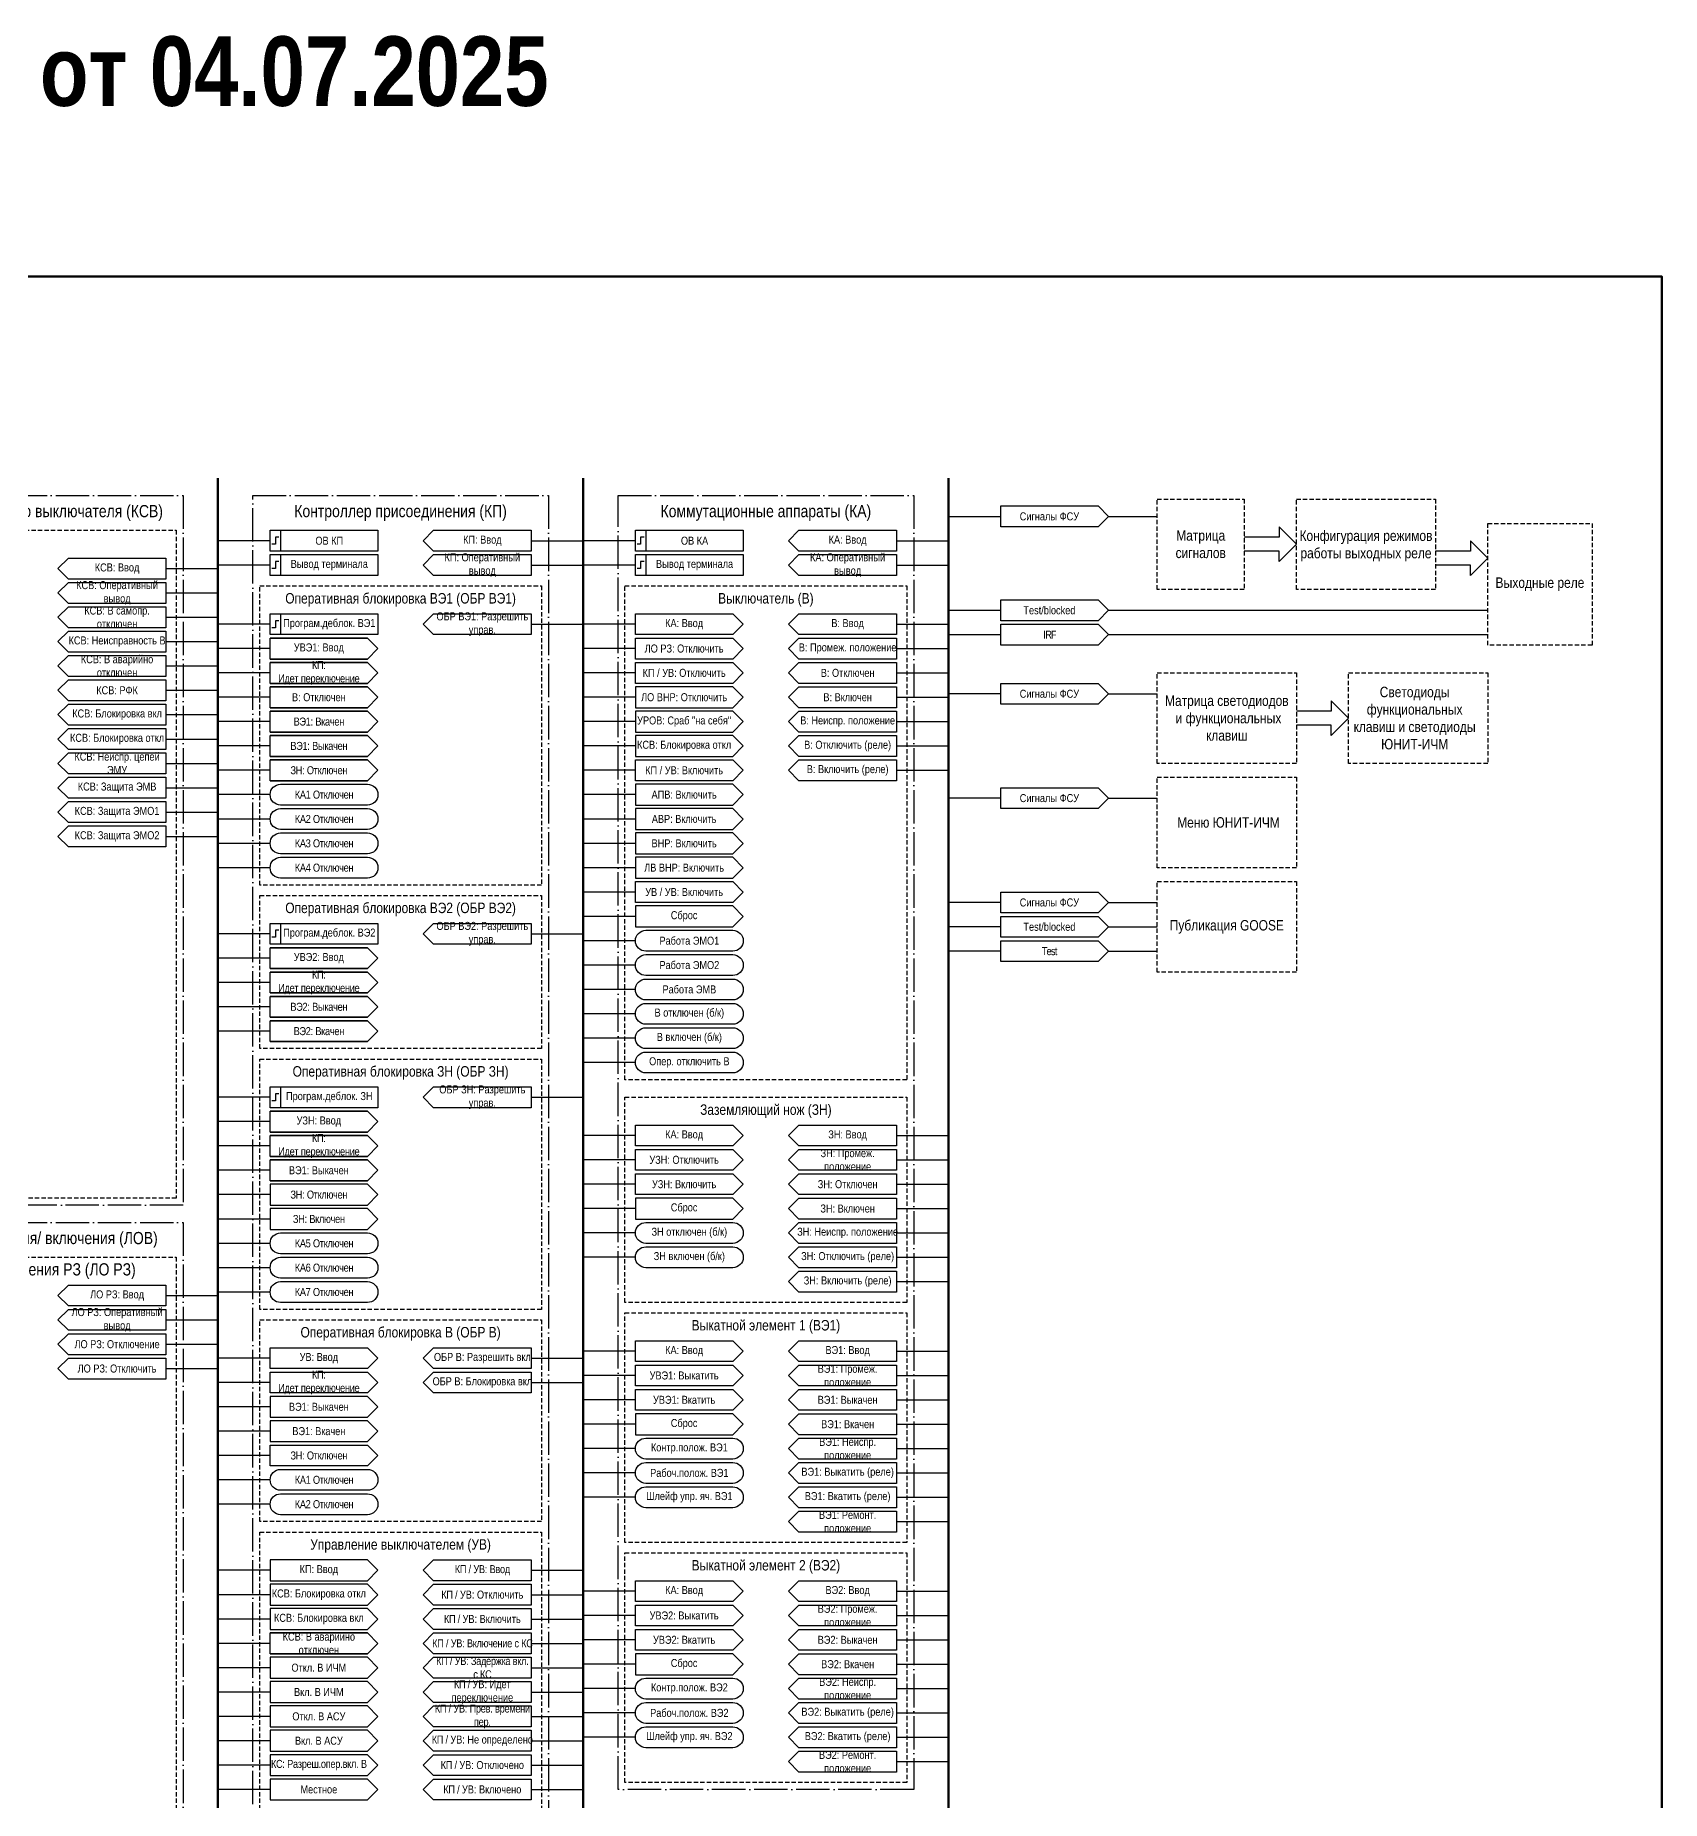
# Model space of a CAD drawing. Header units: millimetres. Extents: x -32357 to 1150, y -489 to 2440.
# Drawn here: x 683 to 1150, y 600 to 1107 of the extents above; entities that cross this region are included whole.
import ezdxf

# ---------------------------------------------------------------- set-up
doc = ezdxf.new("R2010")
doc.units = ezdxf.units.MM
doc.linetypes.add('ACAD_ISO04W100', pattern=[30, 24, -3, 0, -3])
doc.linetypes.add('штриховая2', pattern=[0.375, 0.25, -0.125])
doc.layers.add('TEXT', color=7, linetype='Continuous', lineweight=25)
doc.styles.add('2.3_GOST_RD', font='ARIALN.TTF', dxfattribs={"height": 2.3})
doc.styles.add('2.5_Gost_RD', font='ARIALN.TTF', dxfattribs={"height": 2.5})
doc.styles.add('3.5_Gost_RD', font='ARIALN.TTF', dxfattribs={"height": 3.5})

msp = doc.modelspace()

# ---------------------------------------------------------------- linework, layer by layer
at = {"lineweight": 100, "ltscale": 100}
for p, q in [((735, 980), (735, 30)), ((840, 980), (840, 30)), ((945, 980), (945, 30))]:
    msp.add_line(p, q, dxfattribs=at)
at = {"ltscale": 100}
for p, q in [((945, 969), (960, 969)), ((750, 962), (735, 962)), ((825, 962), (840, 962)), ((855, 962), (840, 962)), ((930, 962), (945, 962)), ((692, 957), (720, 957)), ((750, 955), (735, 955)), ((825, 955), (840, 955)), ((855, 955), (840, 955)), ((930, 955), (945, 955)), ((720, 951), (692, 951)), ((692, 950), (720, 950)), ((720, 954), (735, 954)), ((720, 947), (735, 947)), ((692, 943), (720, 943)), ((720, 940), (735, 940)), ((945, 942), (960, 942)), ((720, 937), (692, 937)), ((692, 936), (720, 936)), ((750, 938), (735, 938)), ((825, 938), (840, 938)), ((855, 938), (840, 938)), ((930, 938), (945, 938)), ((945, 935), (960, 935)), ((720, 930), (692, 930)), ((720, 933), (735, 933)), ((750, 931), (735, 931)), ((855, 931), (840, 931)), ((930, 931), (945, 931)), ((720, 926), (735, 926)), ((750, 924), (735, 924)), ((855, 924), (840, 924)), ((930, 924), (945, 924)), ((720, 923), (692, 923)), ((720, 919), (735, 919)), ((720, 916), (692, 916)), ((750, 917), (735, 917)), ((855, 917), (840, 917)), ((930, 917), (945, 917)), ((720, 909), (692, 909)), ((720, 912), (735, 912)), ((750, 910), (735, 910)), ((855, 910), (840, 910)), ((930, 910), (945, 910)), ((720, 905), (735, 905)), ((720, 902), (692, 902)), ((750, 903), (735, 903)), ((855, 903), (840, 903)), ((930, 903), (945, 903)), ((720, 895), (692, 895)), ((720, 898), (735, 898)), ((750, 896), (735, 896)), ((855, 896), (840, 896)), ((930, 896), (945, 896)), ((720, 891), (735, 891)), ((750, 889), (735, 889)), ((855, 889), (840, 889)), ((720, 888), (692, 888)), ((720, 884), (735, 884)), ((720, 881), (692, 881)), ((750, 882), (735, 882)), ((855, 882), (840, 882)), ((720, 874), (692, 874)), ((720, 877), (735, 877)), ((750, 875), (735, 875)), ((855, 875), (840, 875)), ((750, 868), (735, 868)), ((855, 868), (840, 868)), ((855, 861), (840, 861)), ((855, 854), (840, 854)), ((750, 849), (735, 849)), ((825, 849), (840, 849)), ((855, 847), (840, 847)), ((750, 842), (735, 842)), ((855, 840), (840, 840)), ((750, 835), (735, 835)), ((855, 833), (840, 833)), ((750, 828), (735, 828)), ((855, 826), (840, 826)), ((750, 821), (735, 821)), ((855, 819), (840, 819)), ((855, 812), (840, 812)), ((750, 802), (735, 802)), ((825, 802), (840, 802)), ((750, 795), (735, 795)), ((750, 788), (735, 788)), ((855, 791), (840, 791)), ((930, 791), (945, 791)), ((855, 784), (840, 784)), ((930, 784), (945, 784)), ((750, 781), (735, 781)), ((855, 777), (840, 777)), ((930, 777), (945, 777)), ((750, 774), (735, 774)), ((750, 767), (735, 767)), ((855, 770), (840, 770)), ((930, 770), (945, 770)), ((855, 763), (840, 763)), ((930, 763), (945, 763)), ((750, 760), (735, 760)), ((750, 753), (735, 753)), ((855, 756), (840, 756)), ((930, 756), (945, 756)), ((930, 749), (945, 749)), ((720, 745), (735, 745)), ((750, 746), (735, 746)), ((720, 738), (735, 738)), ((720, 731), (735, 731)), ((750, 727), (735, 727)), ((825, 727), (840, 727)), ((855, 729), (840, 729)), ((930, 729), (945, 729)), ((720, 724), (735, 724)), ((855, 722), (840, 722)), ((930, 722), (945, 722)), ((750, 720), (735, 720)), ((825, 720), (840, 720)), ((750, 713), (735, 713)), ((855, 715), (840, 715)), ((930, 715), (945, 715)), ((750, 706), (735, 706)), ((855, 708), (840, 708)), ((930, 708), (945, 708)), ((855, 701), (840, 701)), ((930, 701), (945, 701)), ((750, 699), (735, 699)), ((750, 692), (735, 692)), ((855, 694), (840, 694)), ((930, 694), (945, 694)), ((855, 687), (840, 687)), ((930, 687), (945, 687)), ((750, 685), (735, 685)), ((930, 680), (945, 680)), ((750, 666), (735, 666)), ((825, 666), (840, 666)), ((855, 660), (840, 660)), ((930, 660), (945, 660)), ((750, 659), (735, 659)), ((825, 659), (840, 659)), ((750, 652), (735, 652)), ((825, 652), (840, 652)), ((855, 653), (840, 653)), ((930, 653), (945, 653)), ((750, 645), (735, 645)), ((825, 645), (840, 645)), ((855, 646), (840, 646)), ((930, 646), (945, 646)), ((750, 638), (735, 638)), ((825, 638), (840, 638)), ((855, 639), (840, 639)), ((930, 639), (945, 639)), ((750, 631), (735, 631)), ((825, 631), (840, 631)), ((855, 632), (840, 632)), ((930, 632), (945, 632)), ((855, 625), (840, 625)), ((930, 625), (945, 625)), ((750, 624), (735, 624)), ((825, 624), (840, 624)), ((750, 617), (735, 617)), ((825, 617), (840, 617)), ((855, 618), (840, 618)), ((930, 618), (945, 618)), ((750, 610), (735, 610)), ((825, 610), (840, 610)), ((930, 611), (945, 611)), ((750, 603), (735, 603)), ((825, 603), (840, 603))]:
    msp.add_line(p, q, dxfattribs=at)
at = {"color": 3, "lineweight": 60, "ltscale": 100}
msp.add_lwpolyline([(0, 1038), (1150, 1038), (1150, 0), (0, 0)], close=True, dxfattribs=at)
at = {"color": 251, "linetype": 'ACAD_ISO04W100', "lineweight": 30, "ltscale": 0.4, "true_color": 0x58595b}
for points in [[(640, 975), (725, 975), (725, 771), (640, 771)], [(745, 975), (830, 975), (830, 260), (745, 260)], [(850, 975), (935, 975), (935, 603), (850, 603)], [(640, 766), (725, 766), (725, 69), (640, 69)]]:
    msp.add_lwpolyline(points, close=True, dxfattribs=at)
at = {"ltscale": 100}
for points in [[(988, 966), (960, 966), (960, 972), (988, 972), (991, 969)], [(750, 965), (781, 965), (781, 959), (750, 959)], [(750, 965), (753, 965), (753, 959), (750, 959)], [(855, 965), (858, 965), (858, 959), (855, 959)], [(855, 965), (886, 965), (886, 959), (855, 959)], [(750, 958), (781, 958), (781, 952), (750, 952)], [(750, 958), (753, 958), (753, 952), (750, 952)], [(855, 958), (858, 958), (858, 952), (855, 952)], [(855, 958), (886, 958), (886, 952), (855, 952)], [(750, 941), (781, 941), (781, 935), (750, 935)], [(750, 941), (753, 941), (753, 935), (750, 935)], [(883, 935), (855, 935), (855, 941), (883, 941), (886, 938)], [(883, 928), (855, 928), (855, 934), (883, 934), (886, 931)], [(930, 928), (902, 928), (899, 931), (902, 934), (930, 934)], [(883, 921), (855, 921), (855, 927), (883, 927), (886, 924)], [(902, 927), (930, 927), (930, 921), (902, 921), (899, 924)], [(855, 920), (855, 914), (883, 914), (886, 917), (883, 920)], [(902, 920), (930, 920), (930, 914), (902, 914), (899, 917)], [(988, 915), (960, 915), (960, 921), (988, 921), (991, 918)], [(855, 913), (855, 907), (883, 907), (886, 910), (883, 913)], [(902, 913), (930, 913), (930, 907), (902, 907), (899, 910)], [(855, 906), (855, 900), (883, 900), (886, 903), (883, 906)], [(902, 906), (930, 906), (930, 900), (902, 900), (899, 903)], [(883, 893), (855, 893), (855, 899), (883, 899), (886, 896)], [(902, 899), (930, 899), (930, 893), (902, 893), (899, 896)], [(855, 892), (855, 886), (883, 886), (886, 889), (883, 892)], [(988, 885), (960, 885), (960, 891), (988, 891), (991, 888)], [(855, 885), (855, 879), (883, 879), (886, 882), (883, 885)], [(855, 878), (855, 872), (883, 872), (886, 875), (883, 878)], [(855, 871), (855, 865), (883, 865), (886, 868), (883, 871)], [(883, 858), (855, 858), (855, 864), (883, 864), (886, 861)], [(988, 855), (960, 855), (960, 861), (988, 861), (991, 858)], [(855, 857), (855, 851), (883, 851), (886, 854), (883, 857)], [(750, 852), (781, 852), (781, 846), (750, 846)], [(750, 852), (753, 852), (753, 846), (750, 846)], [(750, 805), (781, 805), (781, 799), (750, 799)], [(750, 805), (753, 805), (753, 799), (750, 799)], [(883, 788), (855, 788), (855, 794), (883, 794), (886, 791)], [(883, 781), (855, 781), (855, 787), (883, 787), (886, 784)], [(930, 781), (902, 781), (899, 784), (902, 787), (930, 787)], [(750, 777), (750, 771), (778, 771), (781, 774), (778, 777)], [(883, 774), (855, 774), (855, 780), (883, 780), (886, 777)], [(902, 780), (930, 780), (930, 774), (902, 774), (899, 777)], [(855, 773), (855, 767), (883, 767), (886, 770), (883, 773)], [(902, 773), (930, 773), (930, 767), (902, 767), (899, 770)], [(750, 770), (750, 764), (778, 764), (781, 767), (778, 770)], [(902, 766), (930, 766), (930, 760), (902, 760), (899, 763)], [(902, 759), (930, 759), (930, 753), (902, 753), (899, 756)], [(902, 752), (930, 752), (930, 746), (902, 746), (899, 749)], [(883, 726), (855, 726), (855, 732), (883, 732), (886, 729)], [(930, 726), (902, 726), (899, 729), (902, 732), (930, 732)], [(883, 719), (855, 719), (855, 725), (883, 725), (886, 722)], [(930, 719), (902, 719), (899, 722), (902, 725), (930, 725)], [(750, 716), (750, 710), (778, 710), (781, 713), (778, 716)], [(883, 712), (855, 712), (855, 718), (883, 718), (886, 715)], [(902, 718), (930, 718), (930, 712), (902, 712), (899, 715)], [(855, 711), (855, 705), (883, 705), (886, 708), (883, 711)], [(902, 711), (930, 711), (930, 705), (902, 705), (899, 708)], [(750, 709), (750, 703), (778, 703), (781, 706), (778, 709)], [(902, 704), (930, 704), (930, 698), (902, 698), (899, 701)], [(902, 697), (930, 697), (930, 691), (902, 691), (899, 694)], [(902, 690), (930, 690), (930, 684), (902, 684), (899, 687)], [(902, 683), (930, 683), (930, 677), (902, 677), (899, 680)], [(883, 657), (855, 657), (855, 663), (883, 663), (886, 660)], [(930, 657), (902, 657), (899, 660), (902, 663), (930, 663)], [(883, 650), (855, 650), (855, 656), (883, 656), (886, 653)], [(930, 650), (902, 650), (899, 653), (902, 656), (930, 656)], [(883, 643), (855, 643), (855, 649), (883, 649), (886, 646)], [(902, 649), (930, 649), (930, 643), (902, 643), (899, 646)], [(855, 642), (855, 636), (883, 636), (886, 639), (883, 642)], [(902, 642), (930, 642), (930, 636), (902, 636), (899, 639)], [(902, 635), (930, 635), (930, 629), (902, 629), (899, 632)], [(902, 628), (930, 628), (930, 622), (902, 622), (899, 625)], [(902, 621), (930, 621), (930, 615), (902, 615), (899, 618)], [(902, 614), (930, 614), (930, 608), (902, 608), (899, 611)]]:
    msp.add_lwpolyline(points, close=True, dxfattribs=at)
at = {"linetype": 'штриховая2', "ltscale": 5}
for points in [[(1005, 974), (1030, 974), (1030, 948), (1005, 948)], [(1045, 974), (1085, 974), (1085, 948), (1045, 948)], [(642, 965), (723, 965), (723, 773), (642, 773)], [(1100, 967), (1130, 967), (1130, 932), (1100, 932)], [(747, 949), (828, 949), (828, 863), (747, 863)], [(852, 949), (933, 949), (933, 807), (852, 807)], [(1005, 924), (1045, 924), (1045, 898), (1005, 898)], [(1060, 924), (1100, 924), (1100, 898), (1060, 898)], [(1005, 894), (1045, 894), (1045, 868), (1005, 868)], [(1005, 864), (1045, 864), (1045, 838), (1005, 838)], [(747, 860), (828, 860), (828, 816), (747, 816)], [(747, 813), (828, 813), (828, 741), (747, 741)], [(852, 802), (933, 802), (933, 743), (852, 743)], [(642, 756), (723, 756), (723, 571), (642, 571)], [(747, 738), (828, 738), (828, 680), (747, 680)], [(852, 740), (933, 740), (933, 674), (852, 674)], [(747, 677), (828, 677), (828, 541), (747, 541)], [(852, 671), (933, 671), (933, 605), (852, 605)]]:
    msp.add_lwpolyline(points, close=True, dxfattribs=at)
at = {"ltscale": 100}
for points in [[(794, 962), (797, 965), (825, 965), (825, 959), (797, 959), (794, 962)], [(899, 962), (902, 965), (930, 965), (930, 959), (902, 959), (899, 962)], [(991, 969), (1005, 969)], [(1045, 961), (1040, 966), (1040, 963), (1030, 963)], [(1045, 961), (1040, 956), (1040, 959), (1030, 959)], [(1100, 957), (1095, 962), (1095, 959), (1085, 959)], [(689, 954), (692, 957), (720, 957), (720, 951), (692, 951), (689, 954)], [(794, 955), (797, 958), (825, 958), (825, 952), (797, 952), (794, 955)], [(899, 955), (902, 958), (930, 958), (930, 952), (902, 952), (899, 955)], [(1100, 957), (1095, 952), (1095, 955), (1085, 955)], [(689, 947), (692, 950), (720, 950), (720, 944), (692, 944), (689, 947)], [(960, 945), (988, 945), (991, 942), (988, 939), (960, 939), (960, 945)], [(689, 940), (692, 943), (720, 943), (720, 937), (692, 937), (689, 940)], [(794, 938), (797, 941), (825, 941), (825, 935), (797, 935), (794, 938)], [(899, 938), (902, 941), (930, 941), (930, 935), (902, 935), (899, 938)], [(991, 942), (1100, 942)], [(689, 933), (692, 936), (720, 936), (720, 930), (692, 930), (689, 933)], [(960, 938), (988, 938), (991, 935), (988, 932), (960, 932), (960, 938)], [(991, 935), (1100, 935)], [(689, 926), (692, 929), (720, 929), (720, 923), (692, 923), (689, 926)], [(689, 919), (692, 922), (720, 922), (720, 916), (692, 916), (689, 919)], [(689, 912), (692, 915), (720, 915), (720, 909), (692, 909), (689, 912)], [(960, 918), (945, 918)], [(991, 918), (1005, 918)], [(1060, 911), (1055, 916), (1055, 913), (1045, 913)], [(1060, 911), (1055, 906), (1055, 909), (1045, 909)], [(689, 905), (692, 908), (720, 908), (720, 902), (692, 902), (689, 905)], [(689, 898), (692, 901), (720, 901), (720, 895), (692, 895), (689, 898)], [(689, 891), (692, 894), (720, 894), (720, 888), (692, 888), (689, 891)], [(689, 884), (692, 887), (720, 887), (720, 881), (692, 881), (689, 884)], [(960, 888), (945, 888)], [(991, 888), (1005, 888)], [(689, 877), (692, 880), (720, 880), (720, 874), (692, 874), (689, 877)], [(960, 858), (945, 858)], [(991, 858), (1005, 858)], [(960, 854), (988, 854), (991, 851), (988, 848), (960, 848), (960, 854)], [(794, 849), (797, 852), (825, 852), (825, 846), (797, 846), (794, 849)], [(960, 851), (945, 851)], [(991, 851), (1005, 851)], [(960, 844), (945, 844)], [(960, 847), (988, 847), (991, 844), (988, 841), (960, 841), (960, 847)], [(991, 844), (1005, 844)], [(794, 802), (797, 805), (825, 805), (825, 799), (797, 799), (794, 802)], [(899, 791), (902, 794), (930, 794), (930, 788), (902, 788), (899, 791)], [(689, 745), (692, 748), (720, 748), (720, 742), (692, 742), (689, 745)], [(689, 738), (692, 741), (720, 741), (720, 735), (692, 735), (689, 738)], [(689, 731), (692, 734), (720, 734), (720, 728), (692, 728), (689, 731)], [(689, 724), (692, 727), (720, 727), (720, 721), (692, 721), (689, 724)], [(750, 730), (778, 730), (781, 727), (778, 724), (750, 724), (750, 730)], [(794, 727), (797, 730), (825, 730), (825, 724), (797, 724), (794, 727)], [(750, 723), (778, 723), (781, 720), (778, 717), (750, 717), (750, 723)], [(794, 720), (797, 723), (825, 723), (825, 717), (797, 717), (794, 720)], [(750, 702), (778, 702), (781, 699), (778, 696), (750, 696), (750, 702)], [(794, 666), (797, 669), (825, 669), (825, 663), (797, 663), (794, 666)], [(825, 656), (797, 656), (794, 659), (797, 662), (825, 662), (825, 656), (797, 656), (794, 659), (797, 662), (825, 662)], [(825, 649), (797, 649), (794, 652), (797, 655), (825, 655), (825, 649), (797, 649), (794, 652), (797, 655), (825, 655)], [(750, 642), (778, 642), (781, 645), (778, 648), (750, 648), (778, 648), (781, 645), (778, 642), (750, 642), (750, 648)], [(794, 645), (797, 648), (825, 648), (825, 642), (797, 642), (794, 645)], [(794, 638), (797, 641), (825, 641), (825, 635), (797, 635), (794, 638)], [(794, 631), (797, 634), (825, 634), (825, 628), (797, 628), (794, 631)], [(825, 621), (797, 621), (794, 624), (797, 627), (825, 627), (825, 621), (797, 621), (794, 624), (797, 627), (825, 627)], [(794, 617), (797, 620), (825, 620), (825, 614), (797, 614), (794, 617)], [(794, 610), (797, 613), (825, 613), (825, 607), (797, 607), (794, 610)], [(794, 603), (797, 606), (825, 606), (825, 600), (797, 600), (794, 603)]]:
    msp.add_lwpolyline(points, dxfattribs=at)
at = {"lineweight": 30, "ltscale": 100}
for points in [[(752.5, 963), (751.5, 963), (751.5, 961), (750.5, 961)], [(857.5, 963), (856.5, 963), (856.5, 961), (855.5, 961)], [(752.5, 956), (751.5, 956), (751.5, 954), (750.5, 954)], [(857.5, 956), (856.5, 956), (856.5, 954), (855.5, 954)], [(752.5, 939), (751.5, 939), (751.5, 937), (750.5, 937)], [(752.5, 850), (751.5, 850), (751.5, 848), (750.5, 848)], [(752.5, 803), (751.5, 803), (751.5, 801), (750.5, 801)]]:
    msp.add_lwpolyline(points, dxfattribs=at)
at = {"ltscale": 100}
for points in [[(753, 886, -1), (753, 892), (778, 892, -1), (778, 886)], [(753, 879, -1), (753, 885), (778, 885, -1), (778, 879)], [(753, 872, -1), (753, 878), (778, 878, -1), (778, 872)], [(753, 865, -1), (753, 871), (778, 871, -1), (778, 865)], [(858, 844, -1), (858, 850), (883, 850, -1), (883, 844)], [(858, 837, -1), (858, 843), (883, 843, -1), (883, 837)], [(858, 830, -1), (858, 836), (883, 836, -1), (883, 830)], [(858, 823, -1), (858, 829), (883, 829, -1), (883, 823)], [(858, 816, -1), (858, 822), (883, 822, -1), (883, 816)], [(858, 809, -1), (858, 815), (883, 815, -1), (883, 809)], [(753, 757, -1), (753, 763), (778, 763, -1), (778, 757)], [(858, 760, -1), (858, 766), (883, 766, -1), (883, 760)], [(858, 753, -1), (858, 759), (883, 759, -1), (883, 753)], [(753, 750, -1), (753, 756), (778, 756, -1), (778, 750)], [(753, 743, -1), (753, 749), (778, 749, -1), (778, 743)], [(858, 698, -1), (858, 704), (883, 704, -1), (883, 698)], [(858, 691, -1), (858, 697), (883, 697, -1), (883, 691)], [(753, 689, -1), (753, 695), (778, 695, -1), (778, 689)], [(753, 682, -1), (753, 688), (778, 688, -1), (778, 682)], [(858, 684, -1), (858, 690), (883, 690, -1), (883, 684)], [(858, 629, -1), (858, 635), (883, 635, -1), (883, 629)], [(858, 622, -1), (858, 628), (883, 628, -1), (883, 622)], [(858, 615, -1), (858, 621), (883, 621, -1), (883, 615)]]:
    msp.add_lwpolyline(points, format="xyb", close=True, dxfattribs=at)
at = {"layer": 'TEXT', "ltscale": 100}
for points in [[(750, 928), (778, 928), (781, 931), (778, 934), (750, 934), (778, 934), (781, 931), (778, 928), (750, 928), (750, 934)], [(750, 921), (778, 921), (781, 924), (778, 927), (750, 927), (778, 927), (781, 924), (778, 921), (750, 921), (750, 927)], [(750, 914), (778, 914), (781, 917), (778, 920), (750, 920), (778, 920), (781, 917), (778, 914), (750, 914), (750, 920)], [(750, 907), (778, 907), (781, 910), (778, 913), (750, 913), (778, 913), (781, 910), (778, 907), (750, 907), (750, 913)], [(750, 900), (778, 900), (781, 903), (778, 906), (750, 906), (778, 906), (781, 903), (778, 900), (750, 900), (750, 906)], [(750, 893), (778, 893), (781, 896), (778, 899), (750, 899), (778, 899), (781, 896), (778, 893), (750, 893), (750, 899)], [(750, 839), (778, 839), (781, 842), (778, 845), (750, 845), (778, 845), (781, 842), (778, 839), (750, 839), (750, 845)], [(750, 832), (778, 832), (781, 835), (778, 838), (750, 838), (778, 838), (781, 835), (778, 832), (750, 832), (750, 838)], [(750, 825), (778, 825), (781, 828), (778, 831), (750, 831), (778, 831), (781, 828), (778, 825), (750, 825), (750, 831)], [(750, 818), (778, 818), (781, 821), (778, 824), (750, 824), (778, 824), (781, 821), (778, 818), (750, 818), (750, 824)], [(750, 792), (778, 792), (781, 795), (778, 798), (750, 798), (778, 798), (781, 795), (778, 792), (750, 792), (750, 798)], [(750, 785), (778, 785), (781, 788), (778, 791), (750, 791), (778, 791), (781, 788), (778, 785), (750, 785), (750, 791)], [(750, 778), (778, 778), (781, 781), (778, 784), (750, 784), (778, 784), (781, 781), (778, 778), (750, 778), (750, 784)]]:
    msp.add_lwpolyline(points, dxfattribs=at)
for points in [[(750, 669), (750, 663), (778, 663), (781, 666), (778, 669)], [(750, 662), (750, 656), (778, 656), (781, 659), (778, 662)], [(750, 655), (750, 649), (778, 649), (781, 652), (778, 655)], [(750, 641), (750, 635), (778, 635), (781, 638), (778, 641)], [(750, 634), (750, 628), (778, 628), (781, 631), (778, 634)], [(750, 627), (750, 621), (778, 621), (781, 624), (778, 627)], [(750, 620), (750, 614), (778, 614), (781, 617), (778, 620)], [(750, 613), (750, 607), (778, 607), (781, 610), (778, 613)], [(750, 606), (750, 600), (778, 600), (781, 603), (778, 606)]]:
    msp.add_lwpolyline(points, close=True, dxfattribs=at)

# ---------------------------------------------------------------- texts
at = {"ltscale": 100, "attachment_point": 5, "style": '2.5_Gost_RD'}
for s, insert, char_height, width in [('{\\fArial Narrow|b1|i0|c204|p34;ФСУ ЮНИТ-М300-ВВ версия 1.2 от 04.07.2025}', (574.5, 1094), 20, 1149), ('КА: Ввод', (916, 962), 2.3, 28), ('КСВ: Ввод', (706, 954), 2.3, 28), ('КА: Оперативный вывод', (916, 955), 2.3, 28), ('КСВ: Оперативный вывод', (706, 947), 2.3, 28), ('КСВ: В самопр. отключен', (706, 940), 2.3, 28), ('В: Ввод', (916, 938), 2.3, 28), ('КСВ: Неисправность В', (706, 933), 2.3, 28), ('КСВ: В аварийно отключен', (706, 926), 2.3, 28), ('ЛО РЗ: Отключить', (869, 931), 2.3, 28), ('В: Промеж. положение', (916, 931), 2.3, 28), ('КП / УВ: Отключить', (869, 924), 2.3, 28), ('В: Отключен', (916, 924), 2.3, 28), ('КСВ: РФК', (706, 919), 2.3, 28), ('В: Включен', (916, 917), 2.3, 28), ('КСВ: Блокировка вкл', (706, 912), 2.3, 28), ('В: Неиспр. положение', (916, 910), 2.3, 28), ('КСВ: Блокировка откл', (706, 905), 2.3, 28), ('В: Отключить (реле)', (916, 903), 2.3, 28), ('КСВ: Неиспр. цепей ЭМУ', (706, 898), 2.3, 28), ('КП / УВ: Включить', (869, 896), 2.3, 28), ('В: Включить (реле)', (916, 896), 2.3, 28), ('КСВ: Защита ЭМВ', (706, 891), 2.3, 28), ('КСВ: Защита ЭМО1', (706, 884), 2.3, 28), ('\\pt16.1;КСВ: Защита ЭМО2', (706, 877), 2.3, 28), ('УВ / УВ: Включить', (869, 861), 2.3, 28), ('Работа ЭМО1', (870.5, 847), 2.3, 31), ('Работа ЭМО2', (870.5, 840), 2.3, 31), ('Работа ЭМВ', (870.5, 833), 2.3, 31), ('В отключен (б/к)', (870.5, 826), 2.3, 31), ('В включен (б/к)', (870.5, 819), 2.3, 31), ('Опер. отключить В', (870.5, 812), 2.3, 31), ('ЗН: Ввод', (916, 791), 2.3, 28), ('ЗН: Промеж. положение', (916, 784), 2.3, 28), ('УЗН: Отключить', (869, 784), 2.3, 28), ('УЗН: Включить', (869, 777), 2.3, 28), ('ЗН: Отключен', (916, 777), 2.3, 28), ('ЗН: Включен', (916, 770), 2.3, 28), ('ЗН отключен (б/к)', (870.5, 763), 2.3, 31), ('ЗН: Неиспр. положение', (916, 763), 2.3, 28), ('ЗН включен (б/к)', (870.5, 756), 2.3, 31), ('ЗН: Отключить (реле)', (916, 756), 2.3, 28), ('ЗН: Включить (реле)', (916, 749), 2.3, 28), ('ОБР В: Разрешить вкл', (811, 727), 2.3, 28), ('ВЭ1: Ввод', (916, 729), 2.3, 28), ('ОБР В: Блокировка вкл', (811, 720), 2.3, 28), ('УВЭ1: Выкатить', (869, 722), 2.3, 28), ('ВЭ1: Промеж. положение', (916, 722), 2.3, 28), ('УВЭ1: Вкатить', (869, 715), 2.3, 28), ('ВЭ1: Выкачен', (916, 715), 2.3, 28), ('ВЭ1: Вкачен', (916, 708), 2.3, 28), ('Контр.полож. ВЭ1', (870.5, 701), 2.3, 31), ('ВЭ1: Неиспр. положение', (916, 701), 2.3, 28), ('ВЭ1: Выкатить (реле)', (916, 694), 2.3, 28), ('\\pt18.4;Рабоч.полож. ВЭ1', (870.5, 694), 2.3, 31), ('Шлейф упр. яч. ВЭ1', (870.5, 687), 2.3, 31), ('ВЭ1: Вкатить (реле)', (916, 687), 2.3, 28), ('ВЭ1: Ремонт. положение', (916, 680), 2.3, 28), ('{\\T0.95;КП / УВ: Ввод}', (811, 666), 2.3, 28), ('{\\T0.95;КП / }УВ: Отключить', (811, 659), 2.3, 28), ('ВЭ2: Ввод', (916, 660), 2.3, 28), ('ВЭ2: Промеж. положение', (916, 653), 2.3, 28), ('{\\T0.95;КП / }УВ: Включить', (811, 652), 2.3, 28), ('УВЭ2: Выкатить', (869, 653), 2.3, 28), ('{\\T0.95;КП / УВ: Включение с КС}', (811, 645), 2.3, 28), ('УВЭ2: Вкатить', (869, 646), 2.3, 28), ('ВЭ2: Выкачен', (916, 646), 2.3, 28), ('{\\T0.95;КП / УВ: Задержка вкл. с КС}', (811, 638), 2.3, 28), ('ВЭ2: Вкачен', (916, 639), 2.3, 28), ('{\\T0.95;КП / }УВ: Идет переключение', (811, 631), 2.3, 28), ('ВЭ2: Неиспр. положение', (916, 632), 2.3, 28), ('Контр.полож. ВЭ2', (870.5, 632), 2.3, 31), ('{\\T0.95;КП / УВ: Прев. времени пер.}', (811, 624), 2.3, 28), ('\\pt18.4;Рабоч.полож. ВЭ2', (870.5, 625), 2.3, 31), ('ВЭ2: Выкатить (реле)', (916, 625), 2.3, 28), ('Шлейф упр. яч. ВЭ2', (870.5, 618), 2.3, 31), ('ВЭ2: Вкатить (реле)', (916, 618), 2.3, 28), ('{\\T0.95;КП / }УВ: Не определено', (811, 617), 2.3, 28), ('{\\T0.95;КП / }УВ: Отключено', (811, 610), 2.3, 28), ('ВЭ2: Ремонт. положение', (916, 611), 2.3, 28), ('{\\T0.95;КП / }УВ: Включено', (811, 603), 2.3, 28)]:
    msp.add_mtext(s, dxfattribs=dict(at, insert=insert, char_height=char_height, width=width))
at = {"color": 30, "ltscale": 100, "attachment_point": 5, "style": '3.5_Gost_RD'}
for s, insert, char_height, width in [('Контроль силового выключателя (КСВ)', (682.5, 970), 3.5, 85), ('Контроллер присоединения (КП)', (787.5, 970), 3.5, 85), ('Оперативная блокировка ВЭ1 (ОБР ВЭ1)', (787.5, 945), 3, 81), ('Оперативная блокировка ВЭ2 (ОБР ВЭ2)', (787.5, 856), 3, 81), ('Оперативная блокировка ЗН (ОБР ЗН)', (787.5, 809), 3, 81), ('Логика отключения/ включения (ЛОВ)', (682.5, 761), 3.5, 85), ('Логика отключения РЗ (ЛО РЗ)', (682.5, 752), 3.5, 81), ('Оперативная блокировка В (ОБР В)', (787.5, 734), 3, 81), ('Управление выключателем (УВ)', (787.5, 673), 3, 81)]:
    msp.add_mtext(s, dxfattribs=dict(at, insert=insert, char_height=char_height, width=width))
at = {"color": 30, "ltscale": 100, "true_color": 0xf7941d, "attachment_point": 5, "style": '3.5_Gost_RD'}
for s, insert, char_height, width in [('Коммутационные аппараты (КА)', (892.5, 970), 3.5, 85), ('Выключатель (В)', (892.5, 945), 3, 81), ('Заземляющий нож (ЗН)', (892.5, 798), 3, 81), ('Выкатной элемент 1 (ВЭ1)', (892.5, 736), 3, 81), ('Выкатной элемент 2 (ВЭ2)', (892.5, 667), 3, 81)]:
    msp.add_mtext(s, dxfattribs=dict(at, insert=insert, char_height=char_height, width=width))
at = {"color": 0, "ltscale": 100, "char_height": 2.3, "width": 28, "attachment_point": 5, "style": '2.5_Gost_RD'}
for s, insert in [('{\\C256;ОВ КА}', (872, 962)), ('{\\C256;Вывод терминала}', (872, 955)), ('{\\C256;КА: Ввод}', (869, 938)), ('{\\C256;КА: Ввод}', (869, 791)), ('{\\C256;КА: Ввод}', (869, 729)), ('{\\C256;КА: Ввод}', (869, 660))]:
    msp.add_mtext(s, dxfattribs=dict(at, insert=insert))
at = {"layer": 'TEXT', "ltscale": 100, "attachment_point": 5}
for s, insert, char_height, width, style in [('Сигналы ФСУ', (974, 969), 2.3, 28, '2.3_GOST_RD'), ('Матрица сигналов', (1017.5, 961), 3, 25, '2.5_Gost_RD'), ('Конфигурация режимов работы выходных реле', (1065, 960.5), 3, 40, '2.5_Gost_RD'), ('КП: Ввод', (811, 962), 2.3, 28, '2.5_Gost_RD'), ('КП: Оперативный вывод', (811, 955), 2.3, 28, '2.5_Gost_RD'), ('Выходные реле', (1115, 949.5), 3, 30, '2.5_Gost_RD'), ('ОБР ВЭ1: Разрешить управ.', (811, 938), 2.3, 28, '2.5_Gost_RD'), ('УВЭ1: Ввод', (764, 931), 2.3, 28, '2.5_Gost_RD'), ('{\\T0.95;КП: \\PИдет переключение}', (764, 924), 2.3, 28, '2.5_Gost_RD'), ('Сигналы ФСУ', (974, 918), 2.3, 28, '2.3_GOST_RD'), ('Светодиоды функциональных \\Pклавиш и светодиоды ЮНИТ-ИЧМ', (1079, 911), 3, 42, '2.5_Gost_RD'), ('В: Отключен', (764, 917), 2.3, 28, '2.5_Gost_RD'), ('ЛО ВНР: Отключить', (869, 917), 2.3, 28, '2.5_Gost_RD'), ('Матрица светодиодов\\P и функциональных клавиш', (1025, 911), 3, 40, '2.5_Gost_RD'), ('{\\T0.95;ВЭ1: Вкачен}', (764, 910), 2.3, 28, '2.5_Gost_RD'), ('УРОВ: Сраб "на себя"', (869, 910), 2.3, 28, '2.5_Gost_RD'), ('{\\T0.95;ВЭ1: Выкачен}', (764, 903), 2.3, 28, '2.5_Gost_RD'), ('КСВ: Блокировка откл', (869, 903), 2.3, 28, '2.5_Gost_RD'), ('{\\T0.95;ЗН: Отключен}', (764, 896), 2.3, 28, '2.5_Gost_RD'), ('{\\T0.95;КА1 Отключен}', (765.5, 889), 2.3, 31, '2.5_Gost_RD'), ('АПВ: Включить', (869, 889), 2.3, 28, '2.5_Gost_RD'), ('Сигналы ФСУ', (974, 888), 2.3, 28, '2.3_GOST_RD'), ('{\\T0.95;КА2 Отключен}', (765.5, 882), 2.3, 31, '2.5_Gost_RD'), ('АВР: Включить', (869, 882), 2.3, 28, '2.5_Gost_RD'), (' Меню ЮНИТ-ИЧМ', (1025, 881), 3, 40, '2.5_Gost_RD'), ('{\\T0.95;КА3 Отключен}', (765.5, 875), 2.3, 31, '2.5_Gost_RD'), ('ВНР: Включить', (869, 875), 2.3, 28, '2.5_Gost_RD'), ('{\\T0.95;КА4 Отключен}', (765.5, 868), 2.3, 31, '2.5_Gost_RD'), ('ЛВ ВНР: Включить', (869, 868), 2.3, 28, '2.5_Gost_RD'), ('Сигналы ФСУ', (974, 858), 2.3, 28, '2.3_GOST_RD'), ('Сброс', (869, 854), 2.3, 28, '2.5_Gost_RD'), ('Публикация GOOSE', (1025, 851), 3, 40, '2.5_Gost_RD'), ('ОБР ВЭ2: Разрешить управ.', (811, 849), 2.3, 28, '2.5_Gost_RD'), ('УВЭ2: Ввод', (764, 842), 2.3, 28, '2.5_Gost_RD'), ('{\\T0.95;КП: \\PИдет переключение}', (764, 835), 2.3, 28, '2.5_Gost_RD'), ('{\\T0.95;ВЭ2: Выкачен}', (764, 828), 2.3, 28, '2.5_Gost_RD'), ('{\\T0.95;ВЭ2: Вкачен}', (764, 821), 2.3, 28, '2.5_Gost_RD'), ('ОБР ЗН: Разрешить управ.', (811, 802), 2.3, 28, '2.5_Gost_RD'), ('УЗН: Ввод', (764, 795), 2.3, 28, '2.5_Gost_RD'), ('{\\T0.95;КП: \\PИдет переключение}', (764, 788), 2.3, 28, '2.5_Gost_RD'), ('ВЭ1: Выкачен', (764, 781), 2.3, 28, '2.5_Gost_RD'), ('Сброс', (869, 770), 2.3, 28, '2.5_Gost_RD'), ('{\\T0.95;КА5 Отключен}', (765.5, 760), 2.3, 31, '2.5_Gost_RD'), ('{\\T0.95;КА6 Отключен}', (765.5, 753), 2.3, 31, '2.5_Gost_RD'), ('ЛО РЗ: Ввод', (706, 745), 2.3, 28, '2.5_Gost_RD'), ('{\\T0.95;КА7 Отключен}', (765.5, 746), 2.3, 31, '2.5_Gost_RD'), ('ЛО РЗ: Оперативный вывод', (706, 738), 2.3, 28, '2.5_Gost_RD'), ('ЛО РЗ: Отключение', (706, 731), 2.3, 28, '2.5_Gost_RD'), ('УВ: Ввод', (764, 727), 2.3, 28, '2.5_Gost_RD'), ('ЛО РЗ: Отключить', (706, 724), 2.3, 28, '2.5_Gost_RD'), ('{\\T0.95;КП: \\PИдет переключение}', (764, 720), 2.3, 28, '2.5_Gost_RD'), ('ВЭ1: Выкачен', (764, 713), 2.3, 28, '2.5_Gost_RD'), ('ВЭ1: Вкачен', (764, 706), 2.3, 28, '2.5_Gost_RD'), ('Сброс', (869, 708), 2.3, 28, '2.5_Gost_RD'), ('КП: Ввод', (764, 666), 2.3, 28, '2.5_Gost_RD'), ('КСВ: Блокировка откл', (764, 659), 2.3, 28, '2.5_Gost_RD'), ('КСВ: Блокировка вкл', (764, 652), 2.3, 28, '2.5_Gost_RD'), ('КСВ: В аварийно отключен', (764, 645), 2.3, 28, '2.5_Gost_RD'), ('Сброс', (869, 639), 2.3, 28, '2.5_Gost_RD'), ('Откл. В ИЧМ', (764, 638), 2.3, 28, '2.5_Gost_RD'), ('Вкл. В ИЧМ', (764, 631), 2.3, 28, '2.5_Gost_RD'), ('Откл. В АСУ', (764, 624), 2.3, 28, '2.5_Gost_RD'), ('Вкл. В АСУ', (764, 617), 2.3, 28, '2.5_Gost_RD'), ('{\\T0.95;КС: Разреш.опер.вкл. В}', (764, 610), 2.3, 28, '2.5_Gost_RD'), ('Местное', (764, 603), 2.3, 28, '2.5_Gost_RD')]:
    msp.add_mtext(s, dxfattribs=dict(at, insert=insert, char_height=char_height, width=width, style=style))
at = {"layer": 'TEXT', "color": 0, "ltscale": 100, "char_height": 2.3, "attachment_point": 5}
for s, insert, width, style in [('{\\C256;ОВ КП}', (767, 962), 28, '2.5_Gost_RD'), ('{\\C256;Вывод терминала}', (767, 955), 28, '2.5_Gost_RD'), ('{\\C256;Програм.деблок. ВЭ1}', (767, 938), 28, '2.5_Gost_RD'), ('{\\C256;Test/blocked}', (974, 942), 28, '2.3_GOST_RD'), ('{\\T0.85;\\C256;IRF}', (974, 935), 28, '2.3_GOST_RD'), ('{\\C256;Програм.деблок. ВЭ2}', (767, 849), 28, '2.5_Gost_RD'), ('{\\C256;Test/blocked}', (974, 851), 28, '2.3_GOST_RD'), ('{\\T0.85;\\C256;Test}', (974, 844), 28, '2.3_GOST_RD'), ('{\\C256;Програм.деблок. ЗН}', (767, 802), 28, '2.5_Gost_RD'), ('{\\T0.95;\\C256;ЗН: Отключен}', (764, 774), 28, '2.5_Gost_RD'), ('{\\T0.95;\\C256;ЗН: Включен}', (764, 767), 28, '2.5_Gost_RD'), ('{\\T0.95;\\C256;ЗН: Отключен}', (764, 699), 28, '2.5_Gost_RD'), ('{\\T0.95;\\C256;КА1 Отключен}', (765.5, 692), 31, '2.5_Gost_RD'), ('{\\T0.95;\\C256;КА2 Отключен}', (765.5, 685), 31, '2.5_Gost_RD')]:
    msp.add_mtext(s, dxfattribs=dict(at, insert=insert, width=width, style=style))

doc.saveas('drawing.dxf')
